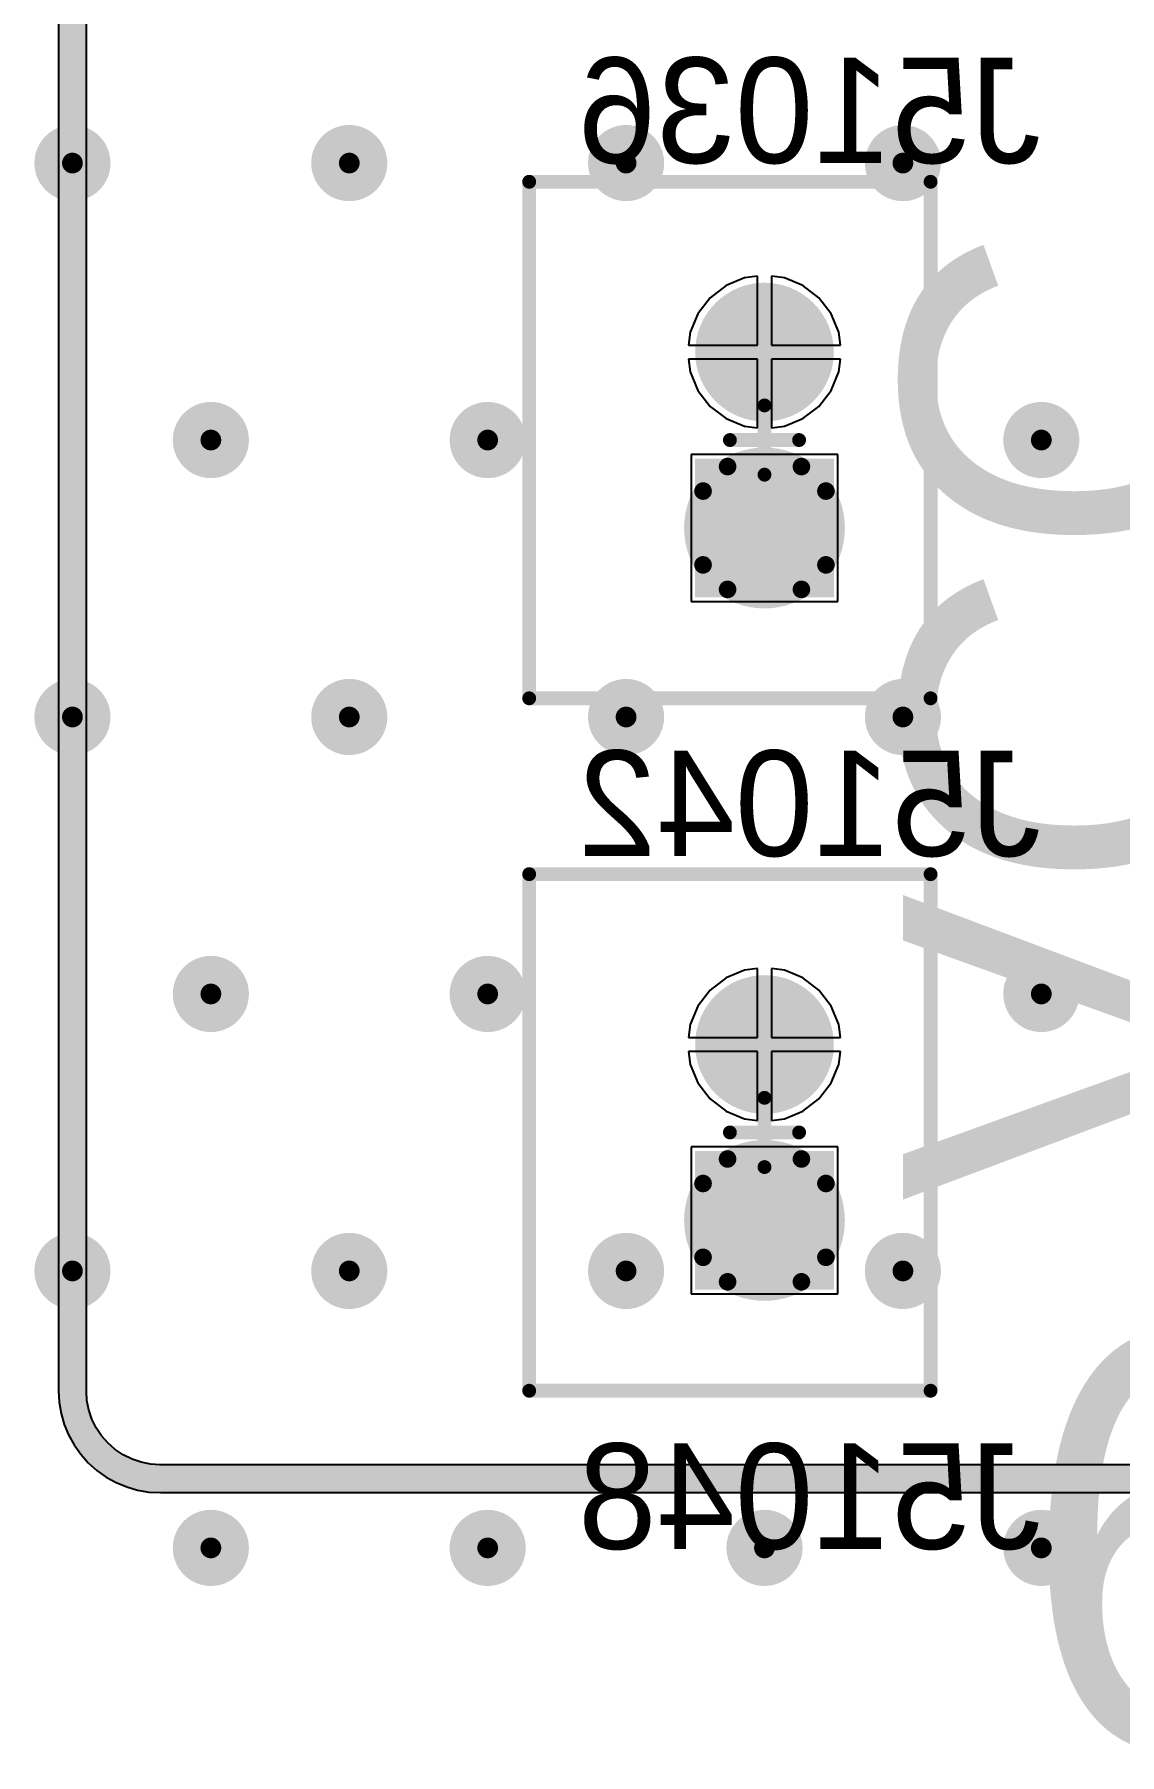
# Model space of a CAD drawing. Header units: millimetres. Extents: x 372 to 687, y 380 to 482.
# Drawn here: x 445.45 to 461.13, y 397.01 to 421.86 of the extents above; entities that cross this region are included whole.
import ezdxf

# ---------------------------------------------------------------- set-up
doc = ezdxf.new("R2010")
doc.units = ezdxf.units.MM
for name, color, linetype in [('BottomLayer', 5, 'Continuous'), ('BottomOverlay', 54, 'Continuous'), ('BottomSolder', 6, 'Continuous'), ('InternalPlane1', 76, 'Continuous'), ('InternalPlane2', 16, 'Continuous'), ('Mechanical15', 56, 'Continuous'), ('MultiLayer', 9, 'Continuous'), ('PadHoleLayer', 156, 'Continuous'), ('TopLayer', 1, 'Continuous'), ('TopOverlay', 2, 'Continuous'), ('TopSolder', 216, 'Continuous'), ('ViaHoleLayer', 16, 'Continuous')]:
    doc.layers.add(name, color=color, linetype=linetype)

# ---------------------------------------------------------------- blocks, each defined once
blk = doc.blocks.new('JST_2P_B_421')
at = {"layer": 'BottomLayer', "const_width": 0.9}
blk.add_lwpolyline([(-0.45, -1.27, 1), (0.45, -1.27, 1)], format="xyb", close=True, dxfattribs=at)
at = {"layer": 'BottomLayer'}
blk.add_solid([(-0.9, 0.37), (0.9, 0.37), (-0.9, 2.17), (0.9, 2.17)], dxfattribs=at)
at = {"layer": 'BottomSolder', "const_width": 1.002}
blk.add_lwpolyline([(-0.501, -1.27, 1), (0.501, -1.27, 1)], format="xyb", close=True, dxfattribs=at)
at = {"layer": 'BottomSolder'}
blk.add_solid([(-1.002, 0.268), (1.002, 0.268), (-1.002, 2.272), (1.002, 2.272)], dxfattribs=at)
at = {"layer": 'InternalPlane1', "const_width": 0.254}
for points in [[(-0.533, 2.157, -0.277325), (0.533, 2.157)], [(-0.887, 0.737, -0.277325), (-0.887, 1.803)], [(0.887, 1.803, -0.277325), (0.887, 0.737)], [(0.533, 0.383, -0.277325), (-0.533, 0.383)]]:
    blk.add_lwpolyline(points, format="xyb", dxfattribs=at)
at = {"layer": 'InternalPlane1'}
for points, const_width in [([(-0.597, 2.157, 1), (-0.47, 2.157, 1)], 0.127), ([(0.47, 2.157, 1), (0.597, 2.157, 1)], 0.127), ([(-0.951, 1.803, 1), (-0.824, 1.803, 1)], 0.127), ([(0.824, 1.803, 1), (0.951, 1.803, 1)], 0.127), ([(-0.951, 0.737, 1), (-0.824, 0.737, 1)], 0.127), ([(0.824, 0.737, 1), (0.951, 0.737, 1)], 0.127), ([(-0.597, 0.383, 1), (-0.47, 0.383, 1)], 0.127), ([(0.47, 0.383, 1), (0.597, 0.383, 1)], 0.127), ([(-0.4, -1.27, 1), (0.4, -1.27, 1)], 0.8)]:
    blk.add_lwpolyline(points, format="xyb", close=True, dxfattribs=dict(at, const_width=const_width))
at = {"layer": 'InternalPlane2', "const_width": 0.8}
for points in [[(-0.4, 1.27, 1), (0.4, 1.27, 1)], [(-0.4, -1.27, 1), (0.4, -1.27, 1)]]:
    blk.add_lwpolyline(points, format="xyb", close=True, dxfattribs=at)
at = {"layer": 'Mechanical15', "const_width": 0.2}
for points in [[(-2.4, 3.73), (-2.4, -3.73)], [(3.4, 3.73), (-2.4, 3.73)], [(3.4, 3.73), (3.4, -3.73)], [(0, 0.5), (0, -0.5)], [(0.5, 0), (-0.5, 0)], [(3.4, -3.73), (-2.4, -3.73)]]:
    blk.add_lwpolyline(points, dxfattribs=at)
at = {"layer": 'Mechanical15', "const_width": 0.1}
for points in [[(-2.45, 3.73, 1), (-2.35, 3.73, 1)], [(-2.45, 3.73, 1), (-2.35, 3.73, 1)], [(3.35, 3.73, 1), (3.45, 3.73, 1)], [(3.35, 3.73, 1), (3.45, 3.73, 1)], [(-0.05, 0.5, 1), (0.05, 0.5, 1)], [(-0.55, 0, 1), (-0.45, 0, 1)], [(0.45, 0, 1), (0.55, 0, 1)], [(-0.05, -0.5, 1), (0.05, -0.5, 1)], [(-2.45, -3.73, 1), (-2.35, -3.73, 1)], [(-2.45, -3.73, 1), (-2.35, -3.73, 1)], [(3.35, -3.73, 1), (3.45, -3.73, 1)], [(3.35, -3.73, 1), (3.45, -3.73, 1)]]:
    blk.add_lwpolyline(points, format="xyb", close=True, dxfattribs=at)
at = {"layer": 'MultiLayer', "const_width": 0.9}
blk.add_lwpolyline([(-0.45, -1.27, 1), (0.45, -1.27, 1)], format="xyb", close=True, dxfattribs=at)
at = {"layer": 'MultiLayer'}
blk.add_solid([(-0.9, 0.37), (0.9, 0.37), (-0.9, 2.17), (0.9, 2.17)], dxfattribs=at)
at = {"layer": 'PadHoleLayer', "const_width": 0.4}
for points in [[(-0.2, 1.27, 1), (0.2, 1.27, 1)], [(-0.2, -1.27, 1), (0.2, -1.27, 1)]]:
    blk.add_lwpolyline(points, format="xyb", close=True, dxfattribs=at)
at = {"layer": 'TopLayer', "const_width": 0.9}
blk.add_lwpolyline([(-0.45, -1.27, 1), (0.45, -1.27, 1)], format="xyb", close=True, dxfattribs=at)
at = {"layer": 'TopLayer'}
blk.add_solid([(-0.9, 0.37), (0.9, 0.37), (-0.9, 2.17), (0.9, 2.17)], dxfattribs=at)
at = {"layer": 'TopSolder', "const_width": 1.002}
blk.add_lwpolyline([(-0.501, -1.27, 1), (0.501, -1.27, 1)], format="xyb", close=True, dxfattribs=at)
at = {"layer": 'TopSolder'}
blk.add_solid([(-1.002, 0.268), (1.002, 0.268), (-1.002, 2.272), (1.002, 2.272)], dxfattribs=at)
blk = doc.blocks.new('JST_2P_B_427')
at = {"layer": 'BottomLayer', "const_width": 0.9}
blk.add_lwpolyline([(-0.45, -1.27, 1), (0.45, -1.27, 1)], format="xyb", close=True, dxfattribs=at)
at = {"layer": 'BottomLayer'}
blk.add_solid([(-0.9, 0.37), (0.9, 0.37), (-0.9, 2.17), (0.9, 2.17)], dxfattribs=at)
at = {"layer": 'BottomSolder', "const_width": 1.002}
blk.add_lwpolyline([(-0.501, -1.27, 1), (0.501, -1.27, 1)], format="xyb", close=True, dxfattribs=at)
at = {"layer": 'BottomSolder'}
blk.add_solid([(-1.002, 0.268), (1.002, 0.268), (-1.002, 2.272), (1.002, 2.272)], dxfattribs=at)
at = {"layer": 'InternalPlane1', "const_width": 0.254}
for points in [[(-0.533, 2.157, -0.277325), (0.533, 2.157)], [(-0.887, 0.737, -0.277325), (-0.887, 1.803)], [(0.887, 1.803, -0.277325), (0.887, 0.737)], [(0.533, 0.383, -0.277325), (-0.533, 0.383)]]:
    blk.add_lwpolyline(points, format="xyb", dxfattribs=at)
at = {"layer": 'InternalPlane1'}
for points, const_width in [([(-0.597, 2.157, 1), (-0.47, 2.157, 1)], 0.127), ([(0.47, 2.157, 1), (0.597, 2.157, 1)], 0.127), ([(-0.951, 1.803, 1), (-0.824, 1.803, 1)], 0.127), ([(0.824, 1.803, 1), (0.951, 1.803, 1)], 0.127), ([(-0.951, 0.737, 1), (-0.824, 0.737, 1)], 0.127), ([(0.824, 0.737, 1), (0.951, 0.737, 1)], 0.127), ([(-0.597, 0.383, 1), (-0.47, 0.383, 1)], 0.127), ([(0.47, 0.383, 1), (0.597, 0.383, 1)], 0.127), ([(-0.4, -1.27, 1), (0.4, -1.27, 1)], 0.8)]:
    blk.add_lwpolyline(points, format="xyb", close=True, dxfattribs=dict(at, const_width=const_width))
at = {"layer": 'InternalPlane2', "const_width": 0.8}
for points in [[(-0.4, 1.27, 1), (0.4, 1.27, 1)], [(-0.4, -1.27, 1), (0.4, -1.27, 1)]]:
    blk.add_lwpolyline(points, format="xyb", close=True, dxfattribs=at)
at = {"layer": 'Mechanical15', "const_width": 0.2}
for points in [[(-2.4, 3.73), (-2.4, -3.73)], [(3.4, 3.73), (-2.4, 3.73)], [(3.4, 3.73), (3.4, -3.73)], [(0, 0.5), (0, -0.5)], [(0.5, 0), (-0.5, 0)], [(3.4, -3.73), (-2.4, -3.73)]]:
    blk.add_lwpolyline(points, dxfattribs=at)
at = {"layer": 'Mechanical15', "const_width": 0.1}
for points in [[(-2.45, 3.73, 1), (-2.35, 3.73, 1)], [(-2.45, 3.73, 1), (-2.35, 3.73, 1)], [(3.35, 3.73, 1), (3.45, 3.73, 1)], [(3.35, 3.73, 1), (3.45, 3.73, 1)], [(-0.05, 0.5, 1), (0.05, 0.5, 1)], [(-0.55, 0, 1), (-0.45, 0, 1)], [(0.45, 0, 1), (0.55, 0, 1)], [(-0.05, -0.5, 1), (0.05, -0.5, 1)], [(-2.45, -3.73, 1), (-2.35, -3.73, 1)], [(-2.45, -3.73, 1), (-2.35, -3.73, 1)], [(3.35, -3.73, 1), (3.45, -3.73, 1)], [(3.35, -3.73, 1), (3.45, -3.73, 1)]]:
    blk.add_lwpolyline(points, format="xyb", close=True, dxfattribs=at)
at = {"layer": 'MultiLayer', "const_width": 0.9}
blk.add_lwpolyline([(-0.45, -1.27, 1), (0.45, -1.27, 1)], format="xyb", close=True, dxfattribs=at)
at = {"layer": 'MultiLayer'}
blk.add_solid([(-0.9, 0.37), (0.9, 0.37), (-0.9, 2.17), (0.9, 2.17)], dxfattribs=at)
at = {"layer": 'PadHoleLayer', "const_width": 0.4}
for points in [[(-0.2, 1.27, 1), (0.2, 1.27, 1)], [(-0.2, -1.27, 1), (0.2, -1.27, 1)]]:
    blk.add_lwpolyline(points, format="xyb", close=True, dxfattribs=at)
at = {"layer": 'TopLayer', "const_width": 0.9}
blk.add_lwpolyline([(-0.45, -1.27, 1), (0.45, -1.27, 1)], format="xyb", close=True, dxfattribs=at)
at = {"layer": 'TopLayer'}
blk.add_solid([(-0.9, 0.37), (0.9, 0.37), (-0.9, 2.17), (0.9, 2.17)], dxfattribs=at)
at = {"layer": 'TopSolder', "const_width": 1.002}
blk.add_lwpolyline([(-0.501, -1.27, 1), (0.501, -1.27, 1)], format="xyb", close=True, dxfattribs=at)
at = {"layer": 'TopSolder'}
blk.add_solid([(-1.002, 0.268), (1.002, 0.268), (-1.002, 2.272), (1.002, 2.272)], dxfattribs=at)

msp = doc.modelspace()

# ---------------------------------------------------------------- linework, layer by layer
at = {"layer": 'BottomLayer'}
for p, q in [((455.9, 418.366), (455.713, 418.342)), ((455.9, 417.37), (455.9, 418.366)), ((456.287, 418.342), (456.1, 418.366)), ((456.1, 418.366), (456.1, 417.37)), ((455.445, 418.231), (455.215, 418.055)), ((455.713, 418.342), (455.445, 418.231)), ((456.555, 418.231), (456.287, 418.342)), ((456.785, 418.055), (456.555, 418.231)), ((455.215, 418.055), (455.039, 417.825)), ((456.961, 417.825), (456.785, 418.055)), ((455.039, 417.825), (454.928, 417.557)), ((457.072, 417.557), (456.961, 417.825)), ((454.928, 417.557), (454.904, 417.37)), ((457.096, 417.37), (457.072, 417.557)), ((454.904, 417.37), (455.9, 417.37)), ((455.9, 417.17), (454.904, 417.17)), ((454.904, 417.17), (454.928, 416.983)), ((455.9, 416.174), (455.9, 417.17)), ((456.1, 417.37), (457.096, 417.37)), ((457.096, 417.17), (456.1, 417.17)), ((456.1, 417.17), (456.1, 416.174)), ((457.072, 416.983), (457.096, 417.17)), ((454.928, 416.983), (455.039, 416.715)), ((456.961, 416.715), (457.072, 416.983)), ((455.039, 416.715), (455.215, 416.485)), ((456.785, 416.485), (456.961, 416.715)), ((455.215, 416.485), (455.445, 416.309)), ((456.555, 416.309), (456.785, 416.485)), ((455.445, 416.309), (455.713, 416.198)), ((455.713, 416.198), (455.9, 416.174)), ((456.1, 416.174), (456.287, 416.198)), ((456.287, 416.198), (456.555, 416.309)), ((457.06, 415.79), (454.94, 415.79)), ((454.94, 415.79), (454.94, 413.67)), ((457.06, 413.67), (457.06, 415.79)), ((454.94, 413.67), (457.06, 413.67)), ((455.445, 408.231), (455.215, 408.055)), ((455.713, 408.342), (455.445, 408.231)), ((455.9, 408.366), (455.713, 408.342)), ((455.9, 407.37), (455.9, 408.366)), ((456.287, 408.342), (456.1, 408.366)), ((456.1, 408.366), (456.1, 407.37)), ((456.555, 408.231), (456.287, 408.342)), ((456.785, 408.055), (456.555, 408.231)), ((455.215, 408.055), (455.039, 407.825)), ((456.961, 407.825), (456.785, 408.055)), ((455.039, 407.825), (454.928, 407.557)), ((457.072, 407.557), (456.961, 407.825)), ((454.928, 407.557), (454.904, 407.37)), ((457.096, 407.37), (457.072, 407.557)), ((454.904, 407.37), (455.9, 407.37)), ((456.1, 407.37), (457.096, 407.37)), ((455.9, 407.17), (454.904, 407.17)), ((454.904, 407.17), (454.928, 406.983)), ((454.928, 406.983), (455.039, 406.715)), ((455.9, 406.174), (455.9, 407.17)), ((457.096, 407.17), (456.1, 407.17)), ((456.1, 407.17), (456.1, 406.174)), ((456.961, 406.715), (457.072, 406.983)), ((457.072, 406.983), (457.096, 407.17)), ((455.039, 406.715), (455.215, 406.485)), ((456.785, 406.485), (456.961, 406.715)), ((455.215, 406.485), (455.445, 406.309)), ((456.555, 406.309), (456.785, 406.485)), ((455.445, 406.309), (455.713, 406.198)), ((455.713, 406.198), (455.9, 406.174)), ((456.1, 406.174), (456.287, 406.198)), ((456.287, 406.198), (456.555, 406.309)), ((457.06, 405.79), (454.94, 405.79)), ((454.94, 405.79), (454.94, 403.67)), ((457.06, 403.67), (457.06, 405.79)), ((454.94, 403.67), (457.06, 403.67))]:
    msp.add_line(p, q, dxfattribs=at)
at = {"layer": 'BottomLayer', "const_width": 0.3}
for points in [[(445.85, 420, 1), (446.15, 420, 1)], [(449.85, 420, 1), (450.15, 420, 1)], [(453.85, 420, 1), (454.15, 420, 1)], [(457.85, 420, 1), (458.15, 420, 1)], [(447.85, 416, 1), (448.15, 416, 1)], [(451.85, 416, 1), (452.15, 416, 1)], [(459.85, 416, 1), (460.15, 416, 1)], [(445.85, 412, 1), (446.15, 412, 1)], [(449.85, 412, 1), (450.15, 412, 1)], [(453.85, 412, 1), (454.15, 412, 1)], [(457.85, 412, 1), (458.15, 412, 1)], [(447.85, 408, 1), (448.15, 408, 1)], [(451.85, 408, 1), (452.15, 408, 1)], [(459.85, 408, 1), (460.15, 408, 1)], [(445.85, 404, 1), (446.15, 404, 1)], [(449.85, 404, 1), (450.15, 404, 1)], [(453.85, 404, 1), (454.15, 404, 1)], [(457.85, 404, 1), (458.15, 404, 1)], [(447.85, 400, 1), (448.15, 400, 1)], [(451.85, 400, 1), (452.15, 400, 1)], [(455.85, 400, 1), (456.15, 400, 1)], [(459.85, 400, 1), (460.15, 400, 1)]]:
    msp.add_lwpolyline(points, format="xyb", close=True, dxfattribs=at)
at = {"layer": 'InternalPlane1'}
for p, q in [((445.798, 464.73), (445.798, 402.27)), ((446.202, 402.27), (446.202, 464.73)), ((445.798, 402.27), (445.798, 402.27)), ((445.798, 402.27), (445.807, 402.105)), ((446.201, 402.263), (446.202, 402.27)), ((446.209, 402.13), (446.201, 402.263)), ((445.807, 402.105), (445.835, 401.942)), ((446.237, 401.993), (446.209, 402.13)), ((446.282, 401.861), (446.237, 401.993)), ((445.835, 401.942), (445.88, 401.784)), ((445.88, 401.784), (445.943, 401.631)), ((446.344, 401.735), (446.282, 401.861)), ((446.421, 401.619), (446.344, 401.735)), ((445.943, 401.631), (446.023, 401.487)), ((446.023, 401.487), (446.119, 401.352)), ((446.514, 401.514), (446.421, 401.619)), ((446.619, 401.421), (446.514, 401.514)), ((446.119, 401.352), (446.229, 401.229)), ((446.229, 401.229), (446.352, 401.119)), ((446.735, 401.344), (446.619, 401.421)), ((446.861, 401.282), (446.735, 401.344)), ((446.993, 401.237), (446.861, 401.282)), ((447.13, 401.209), (446.993, 401.237)), ((446.352, 401.119), (446.487, 401.023)), ((446.487, 401.023), (446.631, 400.943)), ((447.263, 401.201), (447.13, 401.209)), ((447.27, 401.202), (447.263, 401.201)), ((469.73, 401.202), (447.27, 401.202)), ((446.631, 400.943), (446.784, 400.88)), ((446.784, 400.88), (446.942, 400.835)), ((446.942, 400.835), (447.105, 400.807)), ((447.105, 400.807), (447.27, 400.798)), ((447.27, 400.798), (447.27, 400.798)), ((447.27, 400.798), (469.73, 400.798))]:
    msp.add_line(p, q, dxfattribs=at)
at = {"layer": 'InternalPlane1', "const_width": 0.4}
for points in [[(446, 402.27), (446, 464.73)], [(447.27, 401), (469.73, 401)]]:
    msp.add_lwpolyline(points, dxfattribs=at)
at = {"layer": 'InternalPlane1'}
for points, const_width in [([(445.725, 420, 1), (446.275, 420, 1)], 0.55), ([(449.725, 420, 1), (450.275, 420, 1)], 0.55), ([(453.725, 420, 1), (454.275, 420, 1)], 0.55), ([(457.725, 420, 1), (458.275, 420, 1)], 0.55), ([(447.725, 416, 1), (448.275, 416, 1)], 0.55), ([(451.725, 416, 1), (452.275, 416, 1)], 0.55), ([(459.725, 416, 1), (460.275, 416, 1)], 0.55), ([(445.725, 412, 1), (446.275, 412, 1)], 0.55), ([(449.725, 412, 1), (450.275, 412, 1)], 0.55), ([(453.725, 412, 1), (454.275, 412, 1)], 0.55), ([(457.725, 412, 1), (458.275, 412, 1)], 0.55), ([(447.725, 408, 1), (448.275, 408, 1)], 0.55), ([(451.725, 408, 1), (452.275, 408, 1)], 0.55), ([(459.725, 408, 1), (460.275, 408, 1)], 0.55), ([(445.725, 404, 1), (446.275, 404, 1)], 0.55), ([(449.725, 404, 1), (450.275, 404, 1)], 0.55), ([(453.725, 404, 1), (454.275, 404, 1)], 0.55), ([(457.725, 404, 1), (458.275, 404, 1)], 0.55), ([(445.9, 402.27, 1), (446.1, 402.27, 1)], 0.2), ([(445.9, 402.27, 1), (446.1, 402.27, 1)], 0.2), ([(447.17, 401, 1), (447.37, 401, 1)], 0.2), ([(447.17, 401, 1), (447.37, 401, 1)], 0.2), ([(447.725, 400, 1), (448.275, 400, 1)], 0.55), ([(451.725, 400, 1), (452.275, 400, 1)], 0.55), ([(455.725, 400, 1), (456.275, 400, 1)], 0.55), ([(459.725, 400, 1), (460.275, 400, 1)], 0.55)]:
    msp.add_lwpolyline(points, format="xyb", close=True, dxfattribs=dict(at, const_width=const_width))
at = {"layer": 'InternalPlane1', "const_width": 0.4}
msp.add_lwpolyline([(447.27, 401, -0.414214), (446, 402.27)], format="xyb", dxfattribs=at)
at = {"layer": 'InternalPlane2', "const_width": 0.55}
for points in [[(445.725, 420, 1), (446.275, 420, 1)], [(449.725, 420, 1), (450.275, 420, 1)], [(453.725, 420, 1), (454.275, 420, 1)], [(457.725, 420, 1), (458.275, 420, 1)], [(447.725, 416, 1), (448.275, 416, 1)], [(451.725, 416, 1), (452.275, 416, 1)], [(459.725, 416, 1), (460.275, 416, 1)], [(445.725, 412, 1), (446.275, 412, 1)], [(449.725, 412, 1), (450.275, 412, 1)], [(453.725, 412, 1), (454.275, 412, 1)], [(457.725, 412, 1), (458.275, 412, 1)], [(447.725, 408, 1), (448.275, 408, 1)], [(451.725, 408, 1), (452.275, 408, 1)], [(459.725, 408, 1), (460.275, 408, 1)], [(445.725, 404, 1), (446.275, 404, 1)], [(449.725, 404, 1), (450.275, 404, 1)], [(453.725, 404, 1), (454.275, 404, 1)], [(457.725, 404, 1), (458.275, 404, 1)], [(447.725, 400, 1), (448.275, 400, 1)], [(451.725, 400, 1), (452.275, 400, 1)], [(455.725, 400, 1), (456.275, 400, 1)], [(459.725, 400, 1), (460.275, 400, 1)]]:
    msp.add_lwpolyline(points, format="xyb", close=True, dxfattribs=at)
at = {"layer": 'MultiLayer', "const_width": 0.3}
for points in [[(445.85, 420, 1), (446.15, 420, 1)], [(449.85, 420, 1), (450.15, 420, 1)], [(453.85, 420, 1), (454.15, 420, 1)], [(457.85, 420, 1), (458.15, 420, 1)], [(447.85, 416, 1), (448.15, 416, 1)], [(451.85, 416, 1), (452.15, 416, 1)], [(459.85, 416, 1), (460.15, 416, 1)], [(445.85, 412, 1), (446.15, 412, 1)], [(449.85, 412, 1), (450.15, 412, 1)], [(453.85, 412, 1), (454.15, 412, 1)], [(457.85, 412, 1), (458.15, 412, 1)], [(447.85, 408, 1), (448.15, 408, 1)], [(451.85, 408, 1), (452.15, 408, 1)], [(459.85, 408, 1), (460.15, 408, 1)], [(445.85, 404, 1), (446.15, 404, 1)], [(449.85, 404, 1), (450.15, 404, 1)], [(453.85, 404, 1), (454.15, 404, 1)], [(457.85, 404, 1), (458.15, 404, 1)], [(447.85, 400, 1), (448.15, 400, 1)], [(451.85, 400, 1), (452.15, 400, 1)], [(455.85, 400, 1), (456.15, 400, 1)], [(459.85, 400, 1), (460.15, 400, 1)]]:
    msp.add_lwpolyline(points, format="xyb", close=True, dxfattribs=at)
at = {"layer": 'TopLayer'}
for p, q in [((455.9, 418.366), (455.713, 418.342)), ((455.9, 417.37), (455.9, 418.366)), ((456.287, 418.342), (456.1, 418.366)), ((456.1, 418.366), (456.1, 417.37)), ((455.445, 418.231), (455.215, 418.055)), ((455.713, 418.342), (455.445, 418.231)), ((456.555, 418.231), (456.287, 418.342)), ((456.785, 418.055), (456.555, 418.231)), ((455.215, 418.055), (455.039, 417.825)), ((456.961, 417.825), (456.785, 418.055)), ((455.039, 417.825), (454.928, 417.557)), ((457.072, 417.557), (456.961, 417.825)), ((454.928, 417.557), (454.904, 417.37)), ((457.096, 417.37), (457.072, 417.557)), ((454.904, 417.37), (455.9, 417.37)), ((455.9, 417.17), (454.904, 417.17)), ((454.904, 417.17), (454.928, 416.983)), ((455.9, 416.174), (455.9, 417.17)), ((456.1, 417.37), (457.096, 417.37)), ((457.096, 417.17), (456.1, 417.17)), ((456.1, 417.17), (456.1, 416.174)), ((457.072, 416.983), (457.096, 417.17)), ((454.928, 416.983), (455.039, 416.715)), ((456.961, 416.715), (457.072, 416.983)), ((455.039, 416.715), (455.215, 416.485)), ((456.785, 416.485), (456.961, 416.715)), ((455.215, 416.485), (455.445, 416.309)), ((456.555, 416.309), (456.785, 416.485)), ((455.445, 416.309), (455.713, 416.198)), ((455.713, 416.198), (455.9, 416.174)), ((456.1, 416.174), (456.287, 416.198)), ((456.287, 416.198), (456.555, 416.309)), ((457.06, 415.79), (454.94, 415.79)), ((454.94, 415.79), (454.94, 413.67)), ((457.06, 413.67), (457.06, 415.79)), ((454.94, 413.67), (457.06, 413.67)), ((455.445, 408.231), (455.215, 408.055)), ((455.713, 408.342), (455.445, 408.231)), ((455.9, 408.366), (455.713, 408.342)), ((455.9, 407.37), (455.9, 408.366)), ((456.287, 408.342), (456.1, 408.366)), ((456.1, 408.366), (456.1, 407.37)), ((456.555, 408.231), (456.287, 408.342)), ((456.785, 408.055), (456.555, 408.231)), ((455.215, 408.055), (455.039, 407.825)), ((456.961, 407.825), (456.785, 408.055)), ((455.039, 407.825), (454.928, 407.557)), ((457.072, 407.557), (456.961, 407.825)), ((454.928, 407.557), (454.904, 407.37)), ((457.096, 407.37), (457.072, 407.557)), ((454.904, 407.37), (455.9, 407.37)), ((456.1, 407.37), (457.096, 407.37)), ((455.9, 407.17), (454.904, 407.17)), ((454.904, 407.17), (454.928, 406.983)), ((454.928, 406.983), (455.039, 406.715)), ((455.9, 406.174), (455.9, 407.17)), ((457.096, 407.17), (456.1, 407.17)), ((456.1, 407.17), (456.1, 406.174)), ((456.961, 406.715), (457.072, 406.983)), ((457.072, 406.983), (457.096, 407.17)), ((455.039, 406.715), (455.215, 406.485)), ((456.785, 406.485), (456.961, 406.715)), ((455.215, 406.485), (455.445, 406.309)), ((456.555, 406.309), (456.785, 406.485)), ((455.445, 406.309), (455.713, 406.198)), ((455.713, 406.198), (455.9, 406.174)), ((456.1, 406.174), (456.287, 406.198)), ((456.287, 406.198), (456.555, 406.309)), ((457.06, 405.79), (454.94, 405.79)), ((454.94, 405.79), (454.94, 403.67)), ((457.06, 403.67), (457.06, 405.79)), ((454.94, 403.67), (457.06, 403.67))]:
    msp.add_line(p, q, dxfattribs=at)
at = {"layer": 'TopLayer', "const_width": 0.3}
for points in [[(445.85, 420, 1), (446.15, 420, 1)], [(449.85, 420, 1), (450.15, 420, 1)], [(453.85, 420, 1), (454.15, 420, 1)], [(457.85, 420, 1), (458.15, 420, 1)], [(447.85, 416, 1), (448.15, 416, 1)], [(451.85, 416, 1), (452.15, 416, 1)], [(459.85, 416, 1), (460.15, 416, 1)], [(445.85, 412, 1), (446.15, 412, 1)], [(449.85, 412, 1), (450.15, 412, 1)], [(453.85, 412, 1), (454.15, 412, 1)], [(457.85, 412, 1), (458.15, 412, 1)], [(447.85, 408, 1), (448.15, 408, 1)], [(451.85, 408, 1), (452.15, 408, 1)], [(459.85, 408, 1), (460.15, 408, 1)], [(445.85, 404, 1), (446.15, 404, 1)], [(449.85, 404, 1), (450.15, 404, 1)], [(453.85, 404, 1), (454.15, 404, 1)], [(457.85, 404, 1), (458.15, 404, 1)], [(447.85, 400, 1), (448.15, 400, 1)], [(451.85, 400, 1), (452.15, 400, 1)], [(455.85, 400, 1), (456.15, 400, 1)], [(459.85, 400, 1), (460.15, 400, 1)]]:
    msp.add_lwpolyline(points, format="xyb", close=True, dxfattribs=at)
at = {"layer": 'ViaHoleLayer', "const_width": 0.15}
for points in [[(445.925, 420, 1), (446.075, 420, 1)], [(449.925, 420, 1), (450.075, 420, 1)], [(453.925, 420, 1), (454.075, 420, 1)], [(457.925, 420, 1), (458.075, 420, 1)], [(447.925, 416, 1), (448.075, 416, 1)], [(451.925, 416, 1), (452.075, 416, 1)], [(459.925, 416, 1), (460.075, 416, 1)], [(445.925, 412, 1), (446.075, 412, 1)], [(449.925, 412, 1), (450.075, 412, 1)], [(453.925, 412, 1), (454.075, 412, 1)], [(457.925, 412, 1), (458.075, 412, 1)], [(447.925, 408, 1), (448.075, 408, 1)], [(451.925, 408, 1), (452.075, 408, 1)], [(459.925, 408, 1), (460.075, 408, 1)], [(445.925, 404, 1), (446.075, 404, 1)], [(449.925, 404, 1), (450.075, 404, 1)], [(453.925, 404, 1), (454.075, 404, 1)], [(457.925, 404, 1), (458.075, 404, 1)], [(447.925, 400, 1), (448.075, 400, 1)], [(451.925, 400, 1), (452.075, 400, 1)], [(455.925, 400, 1), (456.075, 400, 1)], [(459.925, 400, 1), (460.075, 400, 1)]]:
    msp.add_lwpolyline(points, format="xyb", close=True, dxfattribs=at)

# ---------------------------------------------------------------- block references
at = {"rotation": 180}
for name, p in [('JST_2P_B_421', (456, 416)), ('JST_2P_B_427', (456, 406))]:
    msp.add_blockref(name, p, dxfattribs=at)

# ---------------------------------------------------------------- texts
at = {"layer": 'BottomOverlay', "text_generation_flag": 2}
for s, p in [('J51036', (459.992, 420)), ('J51042', (459.992, 409.992)), ('J51048', (459.992, 399.985))]:
    msp.add_text(s, height=1.524, dxfattribs=at).set_placement(p)
at = {"layer": 'TopOverlay'}
for s, height, rotation, p in [('VCC_P18V', 5, 90, (463, 405)), ('6', 6, 360, (459.7, 397.1))]:
    msp.add_text(s, height=height, rotation=rotation, dxfattribs=at).set_placement(p)

doc.saveas('drawing.dxf')
